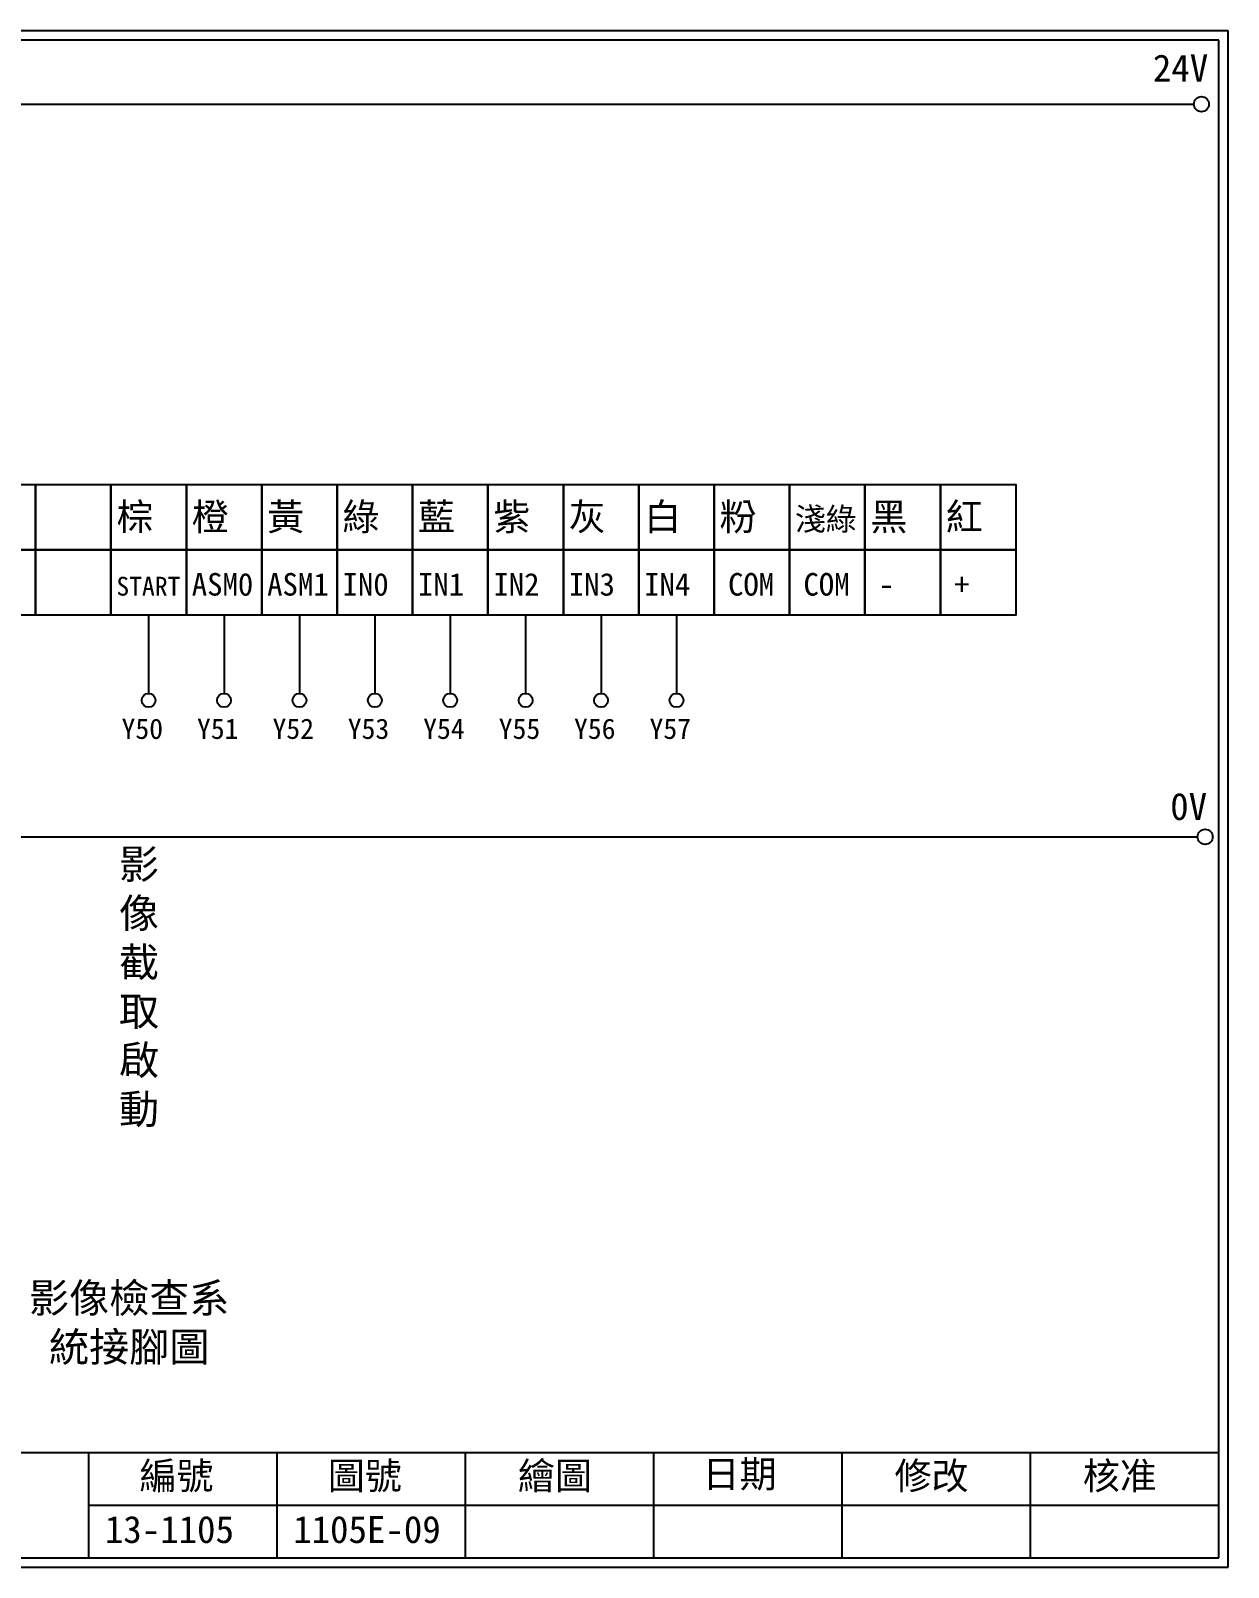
# Model space of a CAD drawing. Extents: x 134 to 2648, y -627 to 3.
# Drawn here: x 2089.4 to 2248.3, y -627.3 to -423.3 of the extents above; entities that cross this region are included whole.
import ezdxf

# ---------------------------------------------------------------- set-up
doc = ezdxf.new("R2010")
doc.units = 0
doc.layers.get('0').update_dxf_attribs({"linetype": 'CONTINUOUS'})
doc.layers.add('圖框層', color=7, linetype='CONTINUOUS')
doc.layers.add('標尺寸層', color=3, linetype='CONTINUOUS')
doc.styles.add('CNS', font='romanc.shx', dxfattribs={"bigfont": 'chineset.shx'})
doc.styles.add('STSL', font='kaiu.ttf')

msp = doc.modelspace()

# ---------------------------------------------------------------- linework, layer by layer
for p, q in [((2105.01, -500.89), (2105.01, -511.29)), ((2115.02, -500.89), (2115.02, -511.29)), ((2125.03, -500.89), (2125.03, -511.29)), ((2135.04, -500.89), (2135.04, -511.29)), ((2145.05, -500.89), (2145.05, -511.29)), ((2155.06, -500.89), (2155.06, -511.29)), ((2165.07, -500.89), (2165.07, -511.29)), ((2175.08, -500.89), (2175.08, -511.29))]:
    msp.add_line(p, q)
for points in [[(2079.99, -483.56), (2090, -483.56), (2090, -492.22), (2079.99, -492.22)], [(2090, -483.56), (2100.01, -483.56), (2100.01, -492.22), (2090, -492.22)], [(2100.01, -483.56), (2110.02, -483.56), (2110.02, -492.22), (2100.01, -492.22)], [(2110.02, -483.56), (2120.03, -483.56), (2120.03, -492.22), (2110.02, -492.22)], [(2120.03, -483.56), (2130.04, -483.56), (2130.04, -492.22), (2120.03, -492.22)], [(2130.04, -483.56), (2140.05, -483.56), (2140.05, -492.22), (2130.04, -492.22)], [(2140.05, -483.56), (2150.06, -483.56), (2150.06, -492.22), (2140.05, -492.22)], [(2150.06, -483.56), (2160.07, -483.56), (2160.07, -492.22), (2150.06, -492.22)], [(2160.07, -483.56), (2170.08, -483.56), (2170.08, -492.22), (2160.07, -492.22)], [(2170.08, -483.56), (2180.09, -483.56), (2180.09, -492.22), (2170.08, -492.22)], [(2180.09, -483.56), (2190.1, -483.56), (2190.1, -492.22), (2180.09, -492.22)], [(2190.1, -483.56), (2200.11, -483.56), (2200.11, -492.22), (2190.1, -492.22)], [(2200.11, -483.56), (2210.12, -483.56), (2210.12, -492.22), (2200.11, -492.22)], [(2210.12, -483.56), (2220.13, -483.56), (2220.13, -492.22), (2210.12, -492.22)], [(2079.99, -492.22), (2090, -492.22), (2090, -500.89), (2079.99, -500.89)], [(2090, -492.22), (2100.01, -492.22), (2100.01, -500.89), (2090, -500.89)], [(2100.01, -492.22), (2110.02, -492.22), (2110.02, -500.89), (2100.01, -500.89)], [(2110.02, -492.22), (2120.03, -492.22), (2120.03, -500.89), (2110.02, -500.89)], [(2120.03, -492.22), (2130.04, -492.22), (2130.04, -500.89), (2120.03, -500.89)], [(2130.04, -492.22), (2140.05, -492.22), (2140.05, -500.89), (2130.04, -500.89)], [(2140.05, -492.22), (2150.06, -492.22), (2150.06, -500.89), (2140.05, -500.89)], [(2150.06, -492.22), (2160.07, -492.22), (2160.07, -500.89), (2150.06, -500.89)], [(2160.07, -492.22), (2170.08, -492.22), (2170.08, -500.89), (2160.07, -500.89)], [(2170.08, -492.22), (2180.09, -492.22), (2180.09, -500.89), (2170.08, -500.89)], [(2180.09, -492.22), (2190.1, -492.22), (2190.1, -500.89), (2180.09, -500.89)], [(2190.1, -492.22), (2200.11, -492.22), (2200.11, -500.89), (2190.1, -500.89)], [(2200.11, -492.22), (2210.12, -492.22), (2210.12, -500.89), (2200.11, -500.89)], [(2210.12, -492.22), (2220.13, -492.22), (2220.13, -500.89), (2210.12, -500.89)]]:
    msp.add_lwpolyline(points, close=True)
for centre in [(2244.77, -433.07), (2245.26, -530.33)]:
    msp.add_circle(centre, 1)
at = {"layer": '圖框層', "color": 7}
for p, q in [((2248.34, -423.32), (1961.34, -423.32)), ((2248.34, -627.29), (2248.34, -423.32)), ((2247.09, -424.57), (1962.59, -424.57)), ((2247.09, -626.04), (2247.09, -424.57)), ((1962.59, -612.04), (2247.09, -612.04)), ((2097.09, -626.04), (2097.09, -612.04)), ((2122.09, -626.04), (2122.09, -612.04)), ((2147.09, -626.04), (2147.09, -612.04)), ((2172.09, -626.04), (2172.09, -612.04)), ((2197.09, -626.04), (2197.09, -612.04)), ((2222.09, -626.04), (2222.09, -612.04)), ((2097.09, -619.04), (2247.09, -619.04)), ((1962.59, -626.04), (2247.09, -626.04)), ((1961.34, -627.29), (2248.34, -627.29))]:
    msp.add_line(p, q, dxfattribs=at)
at = {"layer": '標尺寸層', "color": 7}
for p, q in [((1966.18, -433.07), (2243.77, -433.07)), ((1966.38, -530.33), (2244.26, -530.33))]:
    msp.add_line(p, q, dxfattribs=at)
for centre in [(2105.01, -512.21), (2115.02, -512.21), (2125.03, -512.21), (2135.04, -512.21), (2145.05, -512.21), (2155.06, -512.21), (2165.07, -512.21), (2175.08, -512.21)]:
    msp.add_circle(centre, 0.92, dxfattribs=at)

# ---------------------------------------------------------------- texts
at = {"layer": '圖框層', "color": 4, "style": 'STSL'}
for s, height, p in [('24V', 3.6, (2238.33, -430.07)), ('棕', 3.6, (2100.73, -489.64)), ('橙', 3.6, (2110.74, -489.64)), ('黃', 3.6, (2120.75, -489.64)), ('綠', 3.6, (2130.76, -489.64)), ('藍', 3.6, (2140.77, -489.64)), ('紫', 3.6, (2150.78, -489.64)), ('灰', 3.6, (2160.79, -489.64)), ('白', 3.6, (2170.8, -489.64)), ('粉', 3.6, (2180.81, -489.64)), ('淺綠', 3, (2190.82, -489.64)), ('黑', 3.6, (2200.83, -489.64)), ('紅', 3.6, (2210.84, -489.64)), ('ASM0', 3, (2110.74, -498.31)), ('ASM1', 3, (2120.75, -498.31)), ('IN0', 3, (2130.76, -498.31)), ('IN1', 3, (2140.77, -498.31)), ('IN2', 3, (2150.78, -498.31)), ('IN3', 3, (2160.79, -498.31)), ('IN4', 3, (2170.8, -498.31)), ('COM', 3, (2181.93, -498.31)), ('COM', 3, (2191.94, -498.31)), ('START', 2.5, (2100.73, -498.31)), ('-', 3, (2201.95, -498.31)), ('+', 3, (2211.96, -498.31)), ('Y50', 2.7, (2101.42, -517.33)), ('Y51', 2.7, (2111.43, -517.33)), ('Y52', 2.7, (2121.46, -517.33)), ('Y53', 2.7, (2131.45, -517.33)), ('Y54', 2.7, (2141.46, -517.33)), ('Y55', 2.7, (2151.49, -517.33)), ('Y56', 2.7, (2161.48, -517.33)), ('Y57', 2.7, (2171.51, -517.33)), ('0V', 3.6, (2240.63, -528.09)), ('編號', 3.6, (2103.8, -616.95)), ('圖號', 3.6, (2128.8, -616.95)), ('繪圖', 3.6, (2154.03, -616.95)), ('日期', 3.6, (2178.55, -616.71)), ('修改', 3.6, (2204.03, -616.95)), ('核准', 3.6, (2229.03, -616.95)), ('13-1105', 3.6, (2099.2, -624.07)), ('1105E-09', 3.6, (2124.2, -624.07))]:
    msp.add_text(s, height=height, dxfattribs=at).set_placement(p)
at = {"layer": '標尺寸層', "color": 7, "char_height": 3.9, "attachment_point": 5, "style": 'CNS'}
for s, insert, width in [('{\\fDFKai-SB|b0|i0|c136|p65;影像截取啟動}', (2103.74, -550.45), 8.6627), ('{\\fDFKai-SB|b0|i0|c136|p65;影像檢查系統接腳圖}', (2102.44, -595.02), 27.7582)]:
    msp.add_mtext(s, dxfattribs=dict(at, insert=insert, width=width))

doc.saveas('drawing.dxf')
